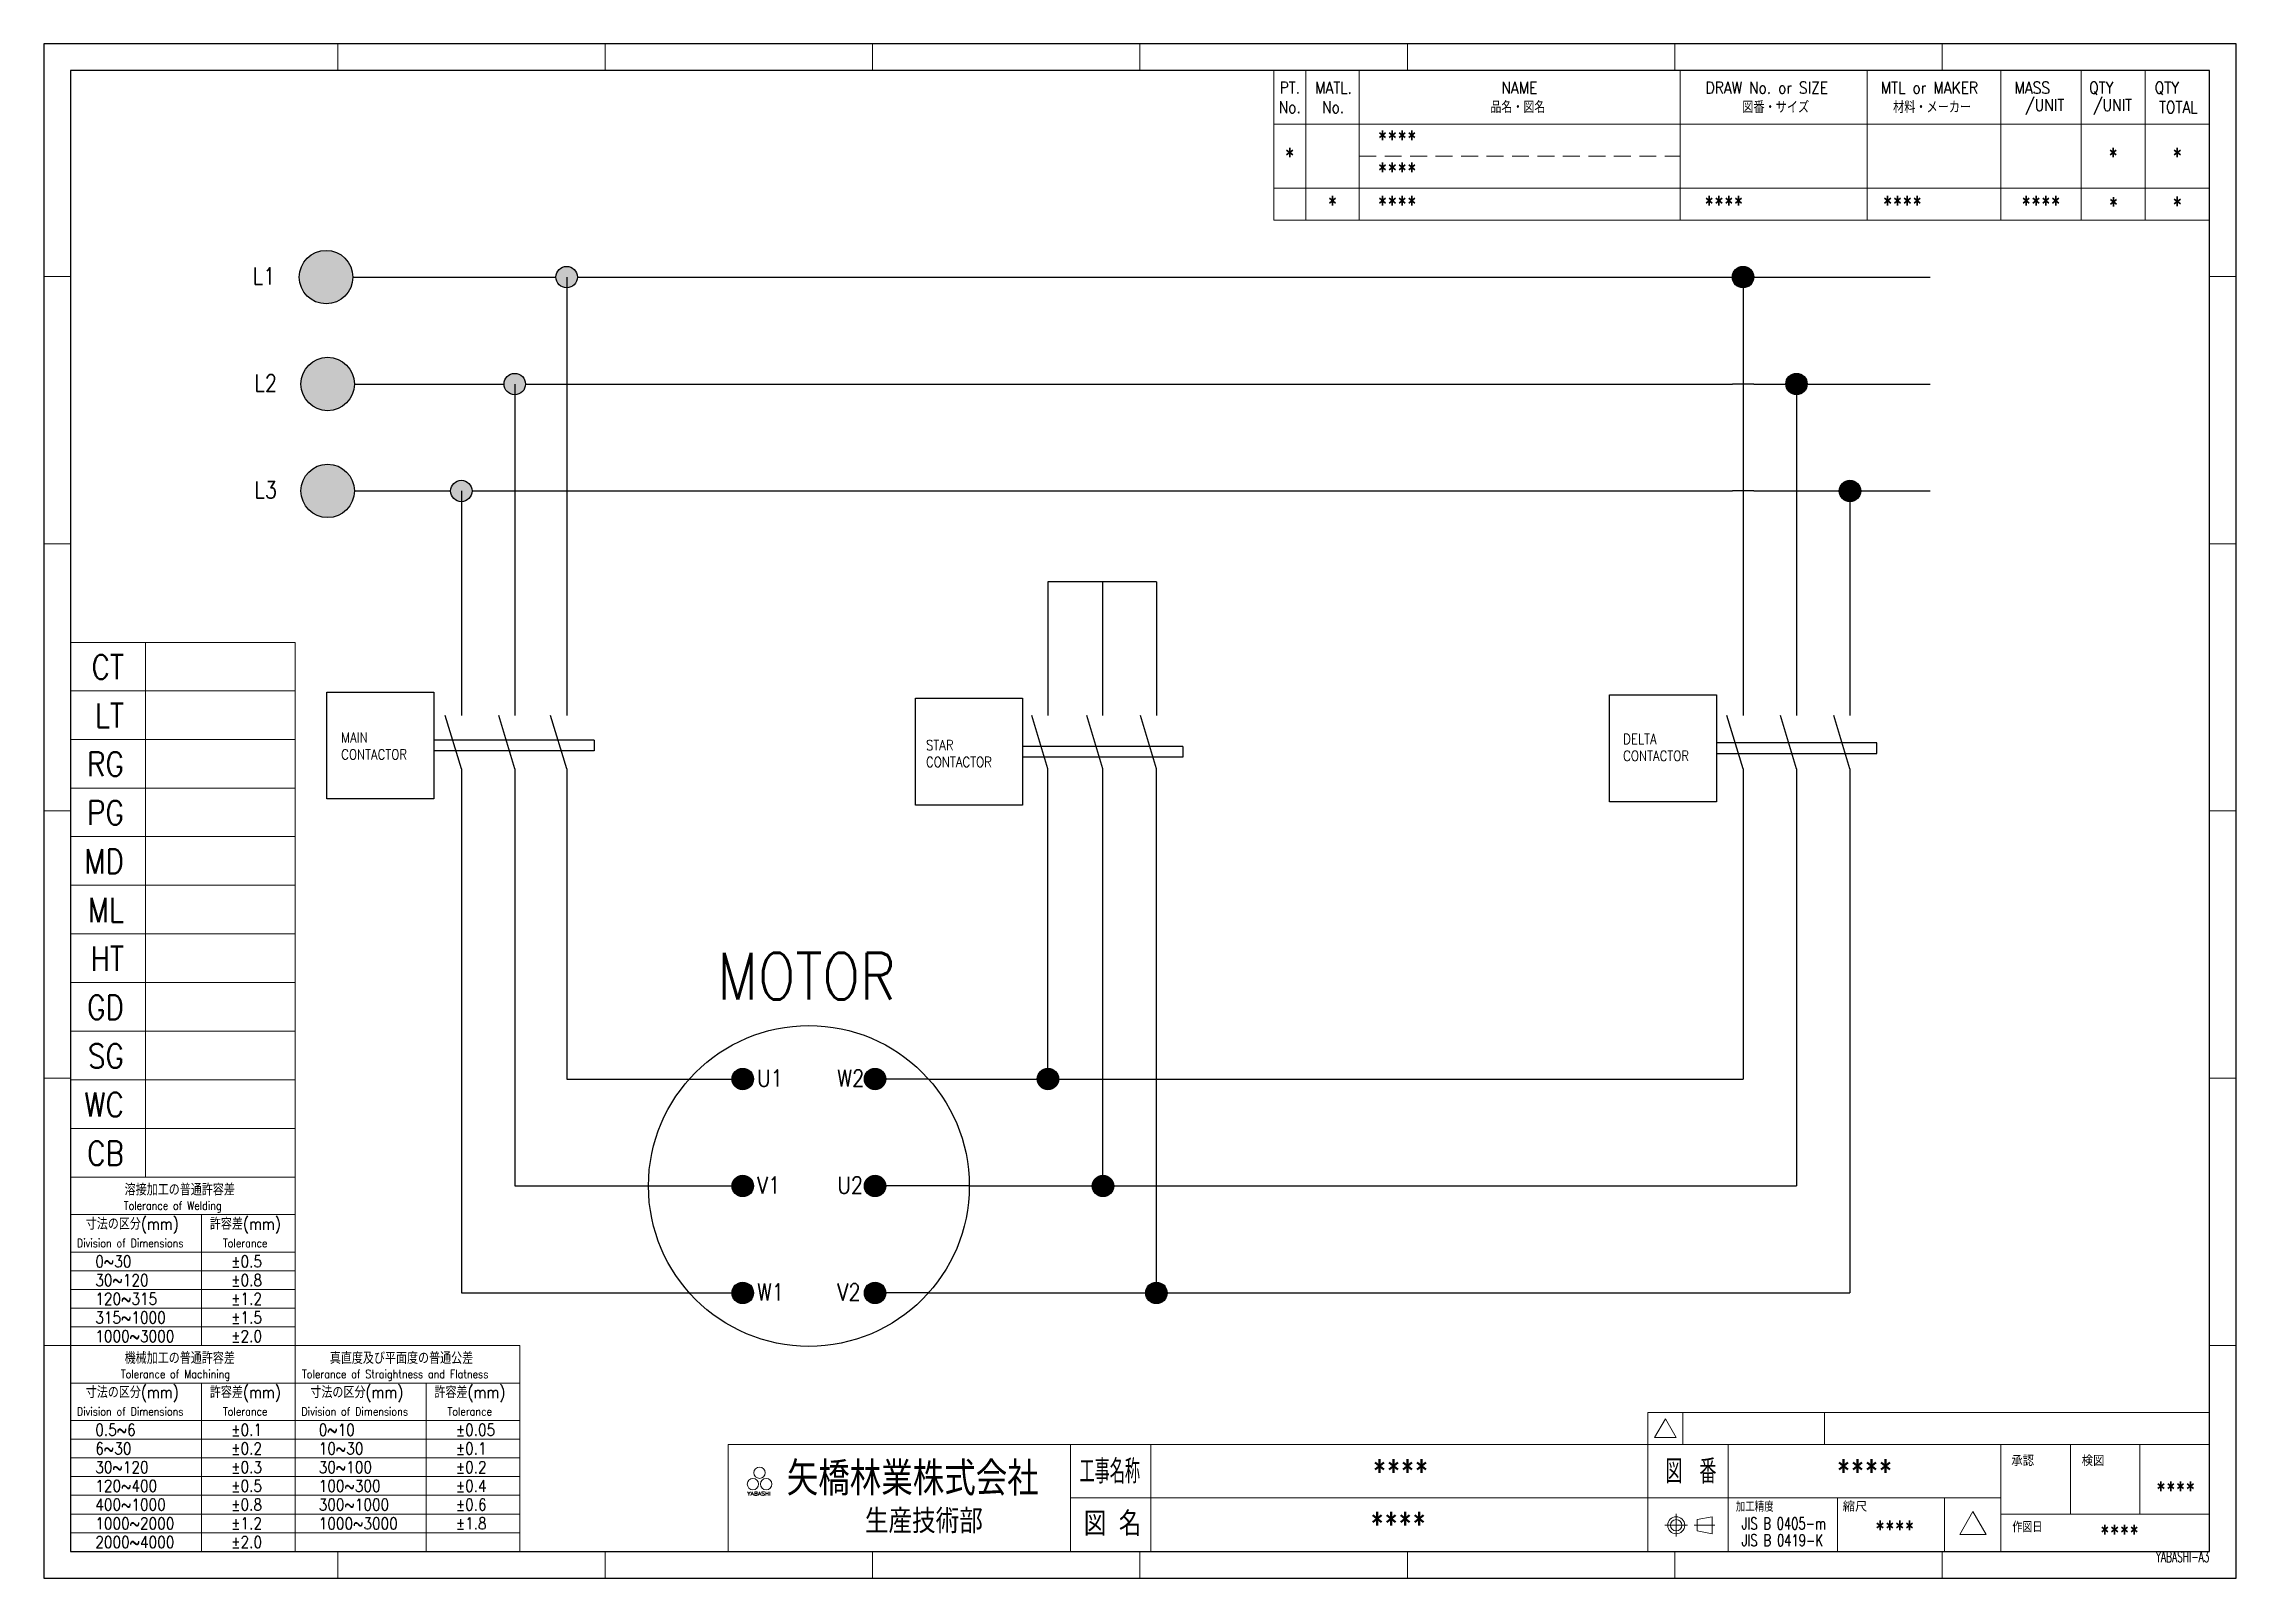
# Paper-space layout 'レイアウト' of a CAD drawing. Header units: millimetres. Extents: x 0 to 410, y 0 to 287.
# The model-space entities are those that its viewports show. They can reach past a viewport. Long polylines and large blocks are cut down to what shows.
import ezdxf
from ezdxf.enums import TextEntityAlignment as Align

# ---------------------------------------------------------------- set-up
doc = ezdxf.new("R2010")
doc.units = ezdxf.units.MM
doc.header["$LTSCALE"] = 0.5
doc.linetypes.add('AM_ISO08W050', pattern=[18, 12, -1.5, 3, -1.5])
doc.linetypes.add('HIDDEN', pattern=[9.525, 6.35, -3.175])
for name, color, linetype, lineweight in [('Border', 4, 'Continuous', 20), ('CLine', 4, 'AM_ISO08W050', 9), ('List', 1, 'Continuous', 20), ('Text', 2, 'Continuous', 20)]:
    doc.layers.add(name, color=color, linetype=linetype, lineweight=lineweight)
doc.layers.add('VLine', color=5, linetype='Continuous', plot=False)
doc.styles.add('TEXT', font='romans.shx', dxfattribs={"width": 0.85, "bigfont": 'extfont2.shx'})

# ---------------------------------------------------------------- blocks, each defined once
blk = doc.blocks.new('0 枠\u3000BORDER (A3)')
at = {"layer": 'Border'}
for p, q in [((55, 282), (55, 287)), ((105, 282), (105, 287)), ((155, 282), (155, 287)), ((205, 282), (205, 287)), ((255, 282), (255, 287)), ((305, 282), (305, 287)), ((355, 282), (355, 287)), ((0, 243.5), (5, 243.5)), ((405, 243.5), (410, 243.5)), ((0, 193.5), (5, 193.5)), ((405, 193.5), (410, 193.5)), ((0, 143.5), (5, 143.5)), ((405, 143.5), (410, 143.5)), ((0, 93.5), (5, 93.5)), ((405, 93.5), (410, 93.5)), ((0, 43.5), (5, 43.5)), ((405, 43.5), (410, 43.5)), ((55, 0), (55, 5)), ((105, 0), (105, 5)), ((155, 0), (155, 5)), ((205, 0), (205, 5)), ((255, 0), (255, 5)), ((305, 0), (305, 5)), ((355, 0), (355, 5))]:
    blk.add_line(p, q, dxfattribs=at)
blk.add_lwpolyline([(5, 5), (405, 5), (405, 282), (5, 282)], close=True, dxfattribs=at)
at = {"layer": 'VLine'}
blk.add_lwpolyline([(0, 0), (410, 0), (410, 287), (0, 287)], close=True, dxfattribs=at)
at = {"layer": 'Border', "style": 'TEXT', "width": 0.564516}
blk.add_text('YABASHI-A3', height=2, dxfattribs=at).set_placement((395, 3), (405, 3), align=Align.FIT)
blk = doc.blocks.new('0 機械加工の許容差の表')
at = {"layer": 'Text'}
for points in [[(0, 38.5), (0, 31.5), (42, 31.5), (42, 38.5)], [(0, 31.5), (0, 24.5), (24.5, 24.5), (24.5, 31.5)], [(24.5, 31.5), (24.5, 24.5), (42, 24.5), (42, 31.5)], [(0, 24.5), (0, 21), (24.5, 21), (24.5, 24.5)], [(0, 21), (0, 17.5), (24.5, 17.5), (24.5, 21)], [(24.5, 24.5), (24.5, 21), (42, 21), (42, 24.5)], [(24.5, 21), (24.5, 17.5), (42, 17.5), (42, 21)], [(0, 17.5), (0, 14), (24.5, 14), (24.5, 17.5)], [(24.5, 17.5), (24.5, 14), (42, 14), (42, 17.5)], [(0, 14), (0, 10.5), (24.5, 10.5), (24.5, 14)], [(24.5, 14), (24.5, 10.5), (42, 10.5), (42, 14)], [(0, 10.5), (0, 7), (24.5, 7), (24.5, 10.5)], [(24.5, 10.5), (24.5, 7), (42, 7), (42, 10.5)], [(0, 7), (0, 3.5), (24.5, 3.5), (24.5, 7)], [(24.5, 7), (24.5, 3.5), (42, 3.5), (42, 7)], [(0, 3.5), (0, 0), (24.5, 0), (24.5, 3.5)], [(24.5, 3.5), (24.5, 0), (42, 0), (42, 3.5)]]:
    blk.add_lwpolyline(points, close=True, dxfattribs=at)
at = {"layer": 'Text', "attachment_point": 1, "style": 'TEXT'}
for s, width, insert, char_height in [('機械加工の普通許容差', 31.8935, (10.11, 37.28), 2.205), ('Tolerance of Machining', 32.5925, (9.41, 33.95), 1.54), ('寸法の区分(mm)', 34.4332, (2.84, 30.88), 2.205), ('許容差(mm)', 15.9454, (26.05, 30.88), 2.205), ('Division of Dimensions', 40.8212, (1.18, 26.95), 1.54), ('Tolerance', 13.5034, (28.5, 26.95), 1.54), ('0.5~6', 14.9232, (4.63, 23.85), 2.205), ('±0.1', 10.3116, (30.02, 23.85), 2.205), ('30~120', 14.9232, (4.63, 16.85), 2.205), ('6~30', 14.9232, (4.63, 20.35), 2.205), ('±0.2', 10.3116, (30.02, 20.35), 2.205), ('±0.3', 10.3116, (30.02, 16.85), 2.205), ('120~400', 14.9232, (4.63, 13.35), 2.205), ('±0.5', 10.3116, (30.02, 13.35), 2.205), ('400~1000', 14.9232, (4.63, 9.85), 2.205), ('±0.8', 10.3116, (30.02, 9.85), 2.205), ('1000~2000', 14.9232, (4.63, 6.35), 2.205), ('±1.2', 10.3116, (30.02, 6.35), 2.205), ('2000~4000', 14.9232, (4.63, 2.85), 2.205), ('±2.0', 10.3116, (30.02, 2.85), 2.205)]:
    blk.add_mtext_dynamic_manual_height_columns(s, width=width, gutter_width=15.75, heights=[0], dxfattribs=dict(at, insert=insert, char_height=char_height))
blk = doc.blocks.new('0 LIST (TITLE)')
at = {"layer": 'List'}
for p, q in [((-175, 0), (-175, -10)), ((-175, 0), (0, 0)), ((-169, 0), (-169, -10)), ((-159, 0), (-159, -10)), ((-99, 0), (-99, -10)), ((-64, 0), (-64, -10)), ((-39, 0), (-39, -10)), ((-24, 0), (-24, -10)), ((-12, 0), (-12, -10)), ((0, 0), (0, -10)), ((-175, -10), (0, -10))]:
    blk.add_line(p, q, dxfattribs=at)
at = {"layer": 'Text', "char_height": 2.23, "attachment_point": 1, "style": 'TEXT'}
for s, width, insert in [('PT.', 19.5752, (-173.89, -2.09)), ('MATL.', 19.5752, (-167.27, -2.09)), ('NAME', 19.5752, (-132.43, -2.09)), ('DRAW No. or SIZE', 35.9524, (-94.23, -2.09)), ('MTL or MAKER', 24.1986, (-61.47, -2.09)), ('MASS', 24.1986, (-36.47, -2.09)), ('QTY', 12.7341, (-22.5, -2.09)), ('QTY', 12.7341, (-10.24, -2.09))]:
    blk.add_mtext_dynamic_manual_height_columns(s, width=width, gutter_width=15.75, heights=[0], dxfattribs=dict(at, insert=insert))
at = {"layer": 'Text', "attachment_point": 1, "style": 'TEXT'}
for s, insert, char_height, width in [('No.', (-174.06, -5.73), 2.23, 4.0753), ('No.', (-165.95, -5.73), 2.23, 4.0753), ('品名・図名', (-134.47, -5.73), 2.2, 25.8883), ('図番・サイズ', (-87.36, -5.73), 2.23, 25.8883), ('材料・メーカー', (-59.15, -5.73), 2.23, 25.8883), ('/UNIT', (-34.47, -5.33), 2.23, 25.8883), ('/UNIT', (-21.77, -5.33), 2.23, 10.7292), ('TOTAL', (-9.43, -5.73), 2.23, 12.7292)]:
    blk.add_mtext(s, dxfattribs=dict(at, insert=insert, char_height=char_height, width=width))
blk = doc.blocks.new('0 LIST (PT.No)')
at = {"layer": 'List'}
for p, q in [((0, 0), (0, -12)), ((0, 0), (175, 0)), ((6, 0), (6, -12)), ((16, 0), (16, -12)), ((76, 0), (76, -12)), ((111, 0), (111, -12)), ((136, 0), (136, -12)), ((151, 0), (151, -12)), ((163, 0), (163, -12)), ((175, 0), (175, -12)), ((0, -12), (175, -12))]:
    blk.add_line(p, q, dxfattribs=at)
at = {"layer": 'List', "linetype": 'HIDDEN'}
blk.add_line((16, -6), (76, -6), dxfattribs=at)
at = {"layer": 'Text', "style": 'TEXT', "width": 0.85}
for tag, p in [('NAME(JAPANESE)', (19.43, -4.35)), ('NAME(ENGLISH)', (19.43, -10.35)), ('SIZE', (79.07, -7.58)), ('MATERIAL', (113.91, -7.58))]:
    blk.add_attdef(tag, p, '', height=3.15, dxfattribs=at)
for tag, p in [('Q/U', (157, -6)), ('PT.NO', (3, -6)), ('MASS', (143.5, -6)), ('QT', (169, -6))]:
    blk.add_attdef(tag, text='', height=3.15, dxfattribs=at).set_placement(p, align=Align.MIDDLE)
blk = doc.blocks.new('0 LIST (MATL.No)')
at = {"layer": 'List'}
for p, q in [((0, 0), (0, -6)), ((0, 0), (175, 0)), ((6, 0), (6, -6)), ((16, 0), (16, -6)), ((76, 0), (76, -6)), ((111, 0), (111, -6)), ((136, 0), (136, -6)), ((151, 0), (151, -6)), ((163, 0), (163, -6)), ((175, 0), (175, -6)), ((0, -6), (175, -6))]:
    blk.add_line(p, q, dxfattribs=at)
at = {"layer": 'Text', "style": 'TEXT', "width": 0.85}
for tag, p in [('PT.MATL', (11, -3)), ('MASS', (143.5, -3)), ('Q/U', (157.06, -3.23)), ('QT', (169, -3.15))]:
    blk.add_attdef(tag, text='', height=3.15, dxfattribs=at).set_placement(p, align=Align.MIDDLE)
for tag, p in [('NAME', (19.43, -4.58)), ('SIZE', (80.52, -4.58)), ('MATERIAL', (113.91, -4.58))]:
    blk.add_attdef(tag, p, '', height=3.15, dxfattribs=at)
blk = doc.blocks.new('0 加工工程')
at = {"layer": 'Text'}
for p, q in [((0, 100), (42, 100)), ((0, 100), (0, 0)), ((14, 100), (14, 0)), ((42, 100), (42, 0)), ((0, 91), (42, 91)), ((0, 81.9), (42, 81.9)), ((0, 72.8), (42, 72.8)), ((0, 63.7), (42, 63.7)), ((0, 54.6), (42, 54.6)), ((0, 45.5), (42, 45.5)), ((0, 36.4), (42, 36.4)), ((0, 27.3), (42, 27.3)), ((0, 18.2), (42, 18.2)), ((0, 9.1), (42, 9.1)), ((0, 0), (42, 0))]:
    blk.add_line(p, q, dxfattribs=at)
at = {"layer": 'Text', "char_height": 4.5, "attachment_point": 3, "style": 'TEXT'}
for s, heights, insert in [('CT', [4.5], (9.98, 97.68)), ('LT', [0], (9.98, 88.63)), ('RG', [0], (9.98, 79.53)), ('PG', [0], (9.98, 70.43)), ('MD', [0], (9.98, 61.33)), ('ML', [0], (9.98, 52.23)), ('HT', [0], (9.98, 43.13)), ('GD', [0], (9.98, 34.03)), ('SG', [0], (9.98, 24.93)), ('WC', [0], (9.98, 15.83)), ('CB', [0], (9.98, 6.73))]:
    blk.add_mtext_dynamic_manual_height_columns(s, width=9.9798, gutter_width=15.75, heights=heights, dxfattribs=dict(at, insert=insert))
blk = doc.blocks.new('0 LIST (図面変更)')
at = {"layer": 'Border'}
for p, q in [((-105, 6), (-105, 0)), ((-105, 6), (0, 6)), ((-98.5, 0), (-98.5, 6)), ((-72, 6), (-72, 0)), ((0, 6), (0, 0)), ((-105, 0), (0, 0))]:
    blk.add_line(p, q, dxfattribs=at)
at = {"layer": 'Text'}
for p, q in [((-103.75, 1.34), (-101.75, 4.81)), ((-99.75, 1.34), (-101.75, 4.81)), ((-103.75, 1.34), (-99.75, 1.34))]:
    blk.add_line(p, q, dxfattribs=at)
at = {"layer": 'Text', "style": 'TEXT', "width": 0.85}
for tag, p in [('DATE', (-96.5, 3)), ('NOTE', (-70, 3))]:
    blk.add_attdef(tag, text='', height=3.15, dxfattribs=at).set_placement(p, align=Align.MIDDLE_LEFT)
blk.add_attdef('NAME', text='', height=3.15, dxfattribs=at).set_placement((-2, 3), align=Align.MIDDLE_RIGHT)
blk.add_attdef('No.', text='', height=2.2, dxfattribs=at).set_placement((-101.75, 2.71), align=Align.MIDDLE)
blk = doc.blocks.new('0 溶接加工の許容差の表')
at = {"layer": 'Text'}
for points in [[(0, 31.5), (0, 24.5), (42, 24.5), (42, 31.5)], [(0, 24.5), (0, 17.5), (24.5, 17.5), (24.5, 24.5)], [(24.5, 24.5), (24.5, 17.5), (42, 17.5), (42, 24.5)], [(0, 17.5), (0, 14), (24.5, 14), (24.5, 17.5)], [(24.5, 17.5), (24.5, 14), (42, 14), (42, 17.5)], [(0, 14), (0, 10.5), (24.5, 10.5), (24.5, 14)], [(24.5, 14), (24.5, 10.5), (42, 10.5), (42, 14)], [(0, 10.5), (0, 7), (24.5, 7), (24.5, 10.5)], [(24.5, 10.5), (24.5, 7), (42, 7), (42, 10.5)], [(0, 7), (0, 3.5), (24.5, 3.5), (24.5, 7)], [(24.5, 7), (24.5, 3.5), (42, 3.5), (42, 7)], [(0, 3.5), (0, 0), (24.5, 0), (24.5, 3.5)], [(24.5, 3.5), (24.5, 0), (42, 0), (42, 3.5)]]:
    blk.add_lwpolyline(points, close=True, dxfattribs=at)
at = {"layer": 'Text', "attachment_point": 1, "style": 'TEXT'}
for s, width, insert, char_height in [('溶接加工の普通許容差', 31.8935, (10.11, 30.28), 2.205), ('Tolerance of Welding ', 32.0425, (9.96, 26.95), 1.54), ('寸法の区分(mm)', 21.6636, (2.84, 23.88), 2.205), ('許容差(mm)', 15.9454, (26.05, 23.88), 2.205), ('Division of Dimensions', 23.3212, (1.18, 19.95), 1.54), ('0~30', 14.9232, (4.63, 16.85), 2.205), ('Tolerance', 13.5034, (28.5, 19.95), 1.54), ('±0.5', 11.981, (30.02, 16.85), 2.205), ('30~120', 14.9232, (4.63, 13.35), 2.205), ('±0.8', 11.981, (30.02, 13.35), 2.205), ('120~315', 14.9232, (4.63, 9.85), 2.205), ('±1.2', 11.981, (30.02, 9.85), 2.205), ('315~1000', 14.9232, (4.63, 6.35), 2.205), ('±1.5', 11.981, (30.02, 6.35), 2.205), ('1000~3000', 14.9232, (4.63, 2.85), 2.205), ('±2.0', 11.981, (30.02, 2.85), 2.205)]:
    blk.add_mtext_dynamic_manual_height_columns(s, width=width, gutter_width=15.75, heights=[0], dxfattribs=dict(at, insert=insert, char_height=char_height))
blk = doc.blocks.new('0 真直度及び平面度の普通公差の表')
at = {"layer": 'Text'}
for points in [[(0, 38.5), (0, 31.5), (42, 31.5), (42, 38.5)], [(0, 31.5), (0, 24.5), (24.5, 24.5), (24.5, 31.5)], [(24.5, 31.5), (24.5, 24.5), (42, 24.5), (42, 31.5)], [(0, 24.5), (0, 21), (24.5, 21), (24.5, 24.5)], [(0, 21), (0, 17.5), (24.5, 17.5), (24.5, 21)], [(24.5, 24.5), (24.5, 21), (42, 21), (42, 24.5)], [(24.5, 21), (24.5, 17.5), (42, 17.5), (42, 21)], [(0, 17.5), (0, 14), (24.5, 14), (24.5, 17.5)], [(24.5, 17.5), (24.5, 14), (42, 14), (42, 17.5)], [(0, 14), (0, 10.5), (24.5, 10.5), (24.5, 14)], [(24.5, 14), (24.5, 10.5), (42, 10.5), (42, 14)], [(0, 10.5), (0, 7), (24.5, 7), (24.5, 10.5)], [(24.5, 10.5), (24.5, 7), (42, 7), (42, 10.5)], [(0, 7), (0, 3.5), (24.5, 3.5), (24.5, 7)], [(24.5, 7), (24.5, 3.5), (42, 3.5), (42, 7)], [(0, 3.5), (0, 0), (24.5, 0), (24.5, 3.5)], [(24.5, 3.5), (24.5, 0), (42, 0), (42, 3.5)]]:
    blk.add_lwpolyline(points, close=True, dxfattribs=at)
at = {"layer": 'Text', "attachment_point": 1, "style": 'TEXT'}
for s, width, insert, char_height in [('真直度及び平面度の普通公差', 35.5096, (6.49, 37.28), 2.205), ('Tolerance of Straightness and Flatness', 40.7175, (1.28, 33.95), 1.54), ('寸法の区分(mm)', 34.4332, (2.84, 30.88), 2.205), ('許容差(mm)', 15.9454, (26.05, 30.88), 2.205), ('Division of Dimensions', 40.8212, (1.18, 26.95), 1.54), ('Tolerance', 13.5034, (28.5, 26.95), 1.54), ('0~10', 14.9232, (4.41, 23.85), 2.205), ('±0.05', 10.3116, (30.02, 23.85), 2.205), ('30~100', 14.9232, (4.41, 16.85), 2.205), ('10~30', 14.9232, (4.41, 20.35), 2.205), ('±0.1', 10.3116, (30.02, 20.35), 2.205), ('±0.2', 10.3116, (30.02, 16.85), 2.205), ('100~300', 14.9232, (4.41, 13.35), 2.205), ('±0.4', 10.3116, (30.02, 13.35), 2.205), ('300~1000', 14.9232, (4.41, 9.85), 2.205), ('±0.6', 10.3116, (30.02, 9.85), 2.205), ('1000~3000', 14.9232, (4.41, 6.35), 2.205), ('±1.8', 10.3116, (30.02, 6.35), 2.205)]:
    blk.add_mtext_dynamic_manual_height_columns(s, width=width, gutter_width=15.75, heights=[0], dxfattribs=dict(at, insert=insert, char_height=char_height))
blk = doc.blocks.new('0 表題欄')
at = {"layer": 'Border'}
for p, q in [((-212.98, 0), (-212.98, 20)), ((-197.98, 0), (-197.98, 20)), ((-105, 20), (-105, 0)), ((-90, 20), (-90, 0)), ((-39, 0), (-39, 20)), ((-39, 20), (-39, 0)), ((-26, 7), (-26, 20)), ((-13, 7), (-13, 20)), ((-39, 10), (-212.98, 10)), ((-69.57, 10), (-69.57, 0)), ((-49.57, 10), (-49.57, 0)), ((-39, 10), (-39, 0)), ((-39, 7), (0, 7))]:
    blk.add_line(p, q, dxfattribs=at)
blk.add_lwpolyline([(-277, 20), (0, 20), (0, 0), (-277, 0)], close=True, dxfattribs=at)
at = {"layer": 'CLine'}
for p, q in [((-101.84, 4.89), (-97.6, 4.89)), ((-99.72, 7.02), (-99.72, 2.77)), ((-92.49, 4.89), (-96.34, 4.89))]:
    blk.add_line(p, q, dxfattribs=at)
at = {"layer": 'Text', "color": 7}
for p, q in [((-95.81, 5.95), (-93.02, 6.49)), ((-95.81, 5.95), (-95.81, 3.83)), ((-93.02, 6.49), (-93.02, 3.3)), ((-46.7, 3.19), (-44.22, 7.48)), ((-41.75, 3.19), (-44.22, 7.48)), ((-95.81, 3.83), (-93.02, 3.3)), ((-41.75, 3.19), (-46.7, 3.19))]:
    blk.add_line(p, q, dxfattribs=at)
at = {"layer": 'Text', "color": 3}
for centre in [(-272.38, 12.59), (-271.15, 14.73), (-269.91, 12.59)]:
    blk.add_circle(centre, 1.06, dxfattribs=at)
at = {"layer": 'Text', "color": 7}
for radius in [1.59, 1.06]:
    blk.add_circle((-99.72, 4.89), radius, dxfattribs=at)
at = {"layer": 'Text', "color": 7, "style": 'TEXT'}
for s, height, width, p, p2 in [('工事名称', 4.5, 0.554641, (-211.31, 12.71), (-199.99, 12.71)), ('図\u3000番', 4.5, 0.63645, (-101.74, 12.71), (-92.19, 12.71)), ('承認', 2, 0.994453, (-37.04, 15.97), (-32.8, 15.97)), ('検図', 2, 1.026532, (-23.88, 15.97), (-19.64, 15.97)), ('加工精度', 1.768, 0.882353, (-88.57, 7.45), (-81.49, 7.45)), ('縮尺', 1.768, 1.214435, (-68.57, 7.45), (-63.99, 7.45))]:
    blk.add_text(s, height=height, dxfattribs=dict(at, width=width)).set_placement(p, p2, align=Align.FIT)
at = {"layer": 'Text', "color": 3, "style": 'TEXT'}
for s, height, width, p, p2 in [('YABASHI', 0.707, 1.066661, (-273.44, 10.47), (-269.1, 10.47)), ('生産技術部', 4.5, 0.855316, (-251.45, 3.41), (-229.39, 3.41))]:
    blk.add_text(s, height=height, dxfattribs=dict(at, width=width)).set_placement(p, p2, align=Align.FIT)
at = {"layer": 'Text', "style": 'TEXT'}
for s, width, p, p2 in [('JIS B 0405-m', 0.629193, (-87.48, 4.13), (-71.72, 4.13)), ('JIS B 0419-K', 0.629385, (-87.48, 0.98), (-72.25, 0.98))]:
    blk.add_text(s, height=2.2, dxfattribs=dict(at, width=width)).set_placement(p, p2, align=Align.FIT)
at = {"layer": 'Text', "color": 3, "insert": (-266.06, 16.76), "char_height": 6.3, "width": 56.0169, "attachment_point": 1, "style": 'TEXT'}
blk.add_mtext('矢橋林業株式会社', dxfattribs=at)
at = {"layer": 'Text', "color": 7, "insert": (-210.5, 7.42), "char_height": 4.5, "width": 19.8051, "attachment_point": 1, "style": 'TEXT'}
blk.add_mtext('図{\\H0.55556x;\u3000}名', dxfattribs=at)
at = {"layer": 'Text', "color": 7, "insert": (-36.86, 5.58), "char_height": 2, "attachment_point": 1, "style": 'TEXT'}
blk.add_mtext_dynamic_manual_height_columns('作図日', width=29.0825, gutter_width=25, heights=[0], dxfattribs=at)
at = {"layer": 'Text', "style": 'TEXT', "width": 0.85}
for tag, height, p in [('CUSTOMER_NAME', 4.5, (-151.27, 15)), ('DRAWING_NO.', 4.5, (-64.5, 15)), ('APPROVED_NAME', 3.15, (-32.31, 11.52)), ('CHECKED_NAME', 3.15, (-19.31, 11.52)), ('DRAW_NAME', 3.15, (-6.31, 11.52)), ('DRAWING_TITLE', 4.5, (-151.73, 5.17)), ('SCALE', 3.15, (-58.84, 4.19)), ('△NUMBER', 2.5, (-44.22, 4.9)), ('DATE', 3.15, (-16.81, 3.42))]:
    blk.add_attdef(tag, text='', height=height, dxfattribs=at).set_placement(p, align=Align.MIDDLE)
blk = doc.blocks.new('図枠（印刷不可）')
at = {"layer": 'VLine', "color": 1}
for p, q in [((55, 282), (55, 287)), ((105, 282), (105, 287)), ((155, 282), (155, 287)), ((205, 282), (205, 287)), ((255, 282), (255, 287)), ((305, 282), (305, 287)), ((355, 282), (355, 287)), ((0, 243.5), (5, 243.5)), ((405, 243.5), (410, 243.5)), ((0, 193.5), (5, 193.5)), ((405, 193.5), (410, 193.5)), ((0, 143.5), (5, 143.5)), ((405, 143.5), (410, 143.5)), ((0, 93.5), (5, 93.5)), ((405, 93.5), (410, 93.5)), ((0, 43.5), (5, 43.5)), ((405, 43.5), (410, 43.5)), ((55, 0), (55, 5)), ((105, 0), (105, 5)), ((155, 0), (155, 5)), ((205, 0), (205, 5)), ((255, 0), (255, 5)), ((305, 0), (305, 5)), ((355, 0), (355, 5))]:
    blk.add_line(p, q, dxfattribs=at)
blk.add_lwpolyline([(5, 5), (405, 5), (405, 282), (5, 282)], close=True, dxfattribs=at)
at = {"layer": 'VLine', "color": 1, "style": 'TEXT', "width": 0.564516}
blk.add_text('YABASHI-A3', height=2, dxfattribs=at).set_placement((395, 3), (405, 3), align=Align.FIT)

msp = doc.modelspace()

# ---------------------------------------------------------------- hatches: boundary and pattern name
h = msp.add_hatch(color=256)
h.dxf.hatch_style = 1
h.paths.add_polyline_path([(47.78, 243.36, 1), (57.78, 243.36, 1)])
h = msp.add_hatch(color=256)
h.dxf.hatch_style = 1
h.paths.add_polyline_path([(76.08, 203.36, 1), (80.08, 203.36, 1)])
h.paths.add_polyline_path([(90.08, 223.36, 1), (86.08, 223.36, 1)])
h.paths.add_polyline_path([(99.78, 243.36, 1), (95.78, 243.36, 1)])
h = msp.add_hatch(color=256)
h.dxf.hatch_style = 1
h.paths.add_polyline_path([(319.78, 243.36, 1), (315.78, 243.36, 1)])
h = msp.add_hatch(color=256)
h.dxf.hatch_style = 1
h.paths.add_polyline_path([(48.08, 223.37, 1), (58.08, 223.37, 1)])
h = msp.add_hatch(color=256)
h.dxf.hatch_style = 1
h.paths.add_polyline_path([(329.78, 223.36, 1), (325.78, 223.36, 1)])
h = msp.add_hatch(color=256)
h.dxf.hatch_style = 1
h.paths.add_polyline_path([(58.08, 203.37, 1), (48.08, 203.37, 1)])
h = msp.add_hatch(color=256)
h.dxf.hatch_style = 1
h.paths.add_polyline_path([(339.78, 203.36, 1), (335.78, 203.36, 1)])
h = msp.add_hatch(color=256)
h.dxf.hatch_style = 1
h.paths.add_polyline_path([(128.72, 93.36, 1), (132.72, 93.36, 1)])
h = msp.add_hatch(color=256)
h.dxf.hatch_style = 1
h.paths.add_polyline_path([(153.45, 93.36, 1), (157.45, 93.36, 1)])
h = msp.add_hatch(color=256)
h.dxf.hatch_style = 1
h.paths.add_polyline_path([(185.78, 93.36, 1), (189.78, 93.36, 1)])
h = msp.add_hatch(color=256)
h.dxf.hatch_style = 1
h.paths.add_polyline_path([(128.72, 73.36, 1), (132.72, 73.36, 1)])
h = msp.add_hatch(color=256)
h.dxf.hatch_style = 1
h.paths.add_polyline_path([(153.45, 73.36, 1), (157.45, 73.36, 1)])
h = msp.add_hatch(color=256)
h.dxf.hatch_style = 1
h.paths.add_polyline_path([(200.08, 73.36, 1), (196.08, 73.36, 1)])
h = msp.add_hatch(color=256)
h.dxf.hatch_style = 1
h.paths.add_polyline_path([(128.72, 53.36, 1), (132.72, 53.36, 1)])
h = msp.add_hatch(color=256)
h.dxf.hatch_style = 1
h.paths.add_polyline_path([(153.45, 53.36, 1), (157.45, 53.36, 1)])
h = msp.add_hatch(color=256)
h.dxf.hatch_style = 1
h.paths.add_polyline_path([(206.08, 53.36, 1), (210.08, 53.36, 1)])

# ---------------------------------------------------------------- linework, layer by layer
for p, q in [((57.78, 243.36), (95.78, 243.36)), ((97.78, 243.36), (97.78, 161.36)), ((99.78, 243.36), (315.78, 243.36)), ((319.78, 243.36), (352.78, 243.36)), ((317.78, 241.36), (317.78, 225.36)), ((58.08, 223.36), (86.08, 223.36)), ((88.08, 223.36), (88.08, 161.36)), ((90.08, 223.36), (315.78, 223.36)), ((319.78, 223.36), (315.78, 223.36)), ((317.78, 225.36), (317.78, 221.36)), ((319.78, 223.36), (352.78, 223.36)), ((327.78, 223.36), (327.78, 161.36)), ((317.78, 221.36), (317.78, 205.36)), ((317.78, 205.36), (317.78, 201.36)), ((58.08, 203.36), (76.08, 203.36)), ((78.08, 203.36), (78.08, 161.36)), ((80.08, 203.36), (315.78, 203.36)), ((319.78, 203.36), (315.78, 203.36)), ((317.78, 201.36), (317.78, 161.36)), ((319.78, 203.36), (352.78, 203.36)), ((337.78, 203.36), (337.78, 161.36)), ((208.08, 186.36), (187.78, 186.36)), ((187.78, 186.36), (187.78, 161.36)), ((198.08, 161.36), (198.08, 186.36)), ((208.08, 186.36), (208.08, 161.36)), ((78.08, 151.36), (75.08, 161.36)), ((88.08, 151.36), (85.08, 161.36)), ((97.78, 151.36), (94.78, 161.36)), ((187.78, 151.36), (184.78, 161.36)), ((198.08, 151.36), (195.08, 161.36)), ((208.08, 151.36), (205.08, 161.36)), ((317.78, 151.36), (314.78, 161.36)), ((327.78, 151.36), (324.78, 161.36)), ((337.78, 151.36), (334.78, 161.36)), ((102.95, 156.75), (72.95, 156.75)), ((102.95, 156.75), (102.95, 154.75)), ((102.95, 154.75), (72.95, 154.75)), ((213, 155.59), (183, 155.59)), ((213, 153.59), (183, 153.59)), ((213, 155.59), (213, 153.59)), ((78.08, 151.36), (78.08, 53.36)), ((88.08, 151.36), (88.08, 73.36)), ((97.78, 151.36), (97.78, 93.36)), ((187.78, 95.36), (187.78, 151.36)), ((198.08, 75.36), (198.08, 151.36)), ((208.08, 55.36), (208.08, 151.36)), ((317.78, 151.36), (317.78, 93.36)), ((327.78, 151.36), (327.78, 73.36)), ((337.78, 151.36), (337.78, 53.36)), ((97.78, 93.36), (120.72, 93.36)), ((120.72, 93.36), (128.72, 93.36)), ((165.45, 93.36), (157.45, 93.36)), ((165.45, 93.36), (185.78, 93.36)), ((189.78, 93.36), (317.78, 93.36)), ((88.08, 73.36), (113.08, 73.36)), ((88.08, 73.36), (113.08, 73.36)), ((113.08, 73.36), (128.72, 73.36)), ((173.08, 73.36), (157.45, 73.36)), ((173.08, 73.36), (196.08, 73.36)), ((200.08, 73.36), (327.78, 73.36)), ((78.08, 53.36), (120.72, 53.36)), ((120.72, 53.36), (128.72, 53.36)), ((165.45, 53.36), (157.45, 53.36)), ((165.45, 53.36), (206.08, 53.36)), ((210.08, 53.36), (337.78, 53.36))]:
    msp.add_line(p, q)
for points in [[(52.95, 165.75), (72.95, 165.75), (72.95, 145.75), (52.95, 145.75)], [(163, 164.59), (183, 164.59), (183, 144.59), (163, 144.59)], [(292.83, 165.24), (312.83, 165.24), (312.83, 145.24), (292.83, 145.24)]]:
    msp.add_lwpolyline(points, close=True)
msp.add_lwpolyline([(312.83, 154.24), (342.83, 154.24), (342.83, 156.24), (312.83, 156.24)])
for centre, radius in [((52.78, 243.36), 5), ((97.78, 243.36), 2), ((317.78, 243.36), 2), ((53.08, 223.37), 5), ((53.08, 223.37), 5), ((88.08, 223.36), 2), ((327.78, 223.36), 2), ((53.08, 203.37), 5), ((78.08, 203.36), 2), ((337.78, 203.36), 2), ((143.08, 73.36), 30), ((130.72, 93.36), 2), ((155.45, 93.36), 2), ((187.78, 93.36), 2), ((130.72, 73.36), 2), ((155.45, 73.36), 2), ((198.08, 73.36), 2), ((130.72, 53.36), 2), ((155.45, 53.36), 2), ((208.08, 53.36), 2)]:
    msp.add_circle(centre, radius)

# ---------------------------------------------------------------- block references
msp.add_blockref('図枠（印刷不可）', (0, 0))

# ---------------------------------------------------------------- texts
at = {"attachment_point": 1, "style": 'TEXT'}
for s, width, gutter_width, insert, char_height in [('L1', 39.3124, 15.75, (39.07, 245.14), 3.15), ('L2', 39.3124, 15.75, (39.38, 225.14), 3.15), ('L3', 39.3124, 15.75, (39.38, 205.14), 3.15), ('MAIN\\PCONTACTOR', 24.6649, 9.45, (55.61, 158.18), 1.89), ('STAR\\PCONTACTOR', 24.6649, 9.45, (164.98, 156.77), 1.89), ('DELTA\\PCONTACTOR', 24.6649, 9.45, (295.36, 157.91), 1.89), ('MOTOR', 101.6452, 43.57, (125.95, 116.96), 8.714), ('U1', 8.4055, 15.75, (133.4, 95.1), 3.15), ('W2', 8.4055, 15.75, (148.4, 95.1), 3.15), ('V1', 8.4055, 15.75, (133.4, 75.1), 3.15), ('U2', 8.4055, 15.75, (148.4, 75.1), 3.15), ('W1', 8.4055, 15.75, (133.4, 55.1), 3.15), ('V2', 8.4055, 15.75, (148.4, 55.1), 3.15)]:
    msp.add_mtext_dynamic_manual_height_columns(s, width=width, gutter_width=gutter_width, heights=[0], dxfattribs=dict(at, insert=insert, char_height=char_height))

psp = doc.layouts.new('レイアウト')

# ---------------------------------------------------------------- block references
psp.add_blockref('0 機械加工の許容差の表', (5.15, 5.17))
psp.add_blockref('0 表題欄', (405.15, 5.17)).add_auto_attribs({'CUSTOMER_NAME': '****', 'DRAWING_TITLE': '****', 'DRAWING_NO.': '****', 'DRAW_NAME': '****', 'SCALE': '****', 'DATE': '****'})
at = {"layer": 'Border'}
psp.add_blockref('0 枠\u3000BORDER (A3)', (0.15, 0.17), dxfattribs=at)
at = {"layer": 'Text'}
for name, p in [('0 LIST (TITLE)', (405.15, 282.17)), ('0 加工工程', (5.15, 75.17)), ('0 溶接加工の許容差の表', (5.15, 43.67)), ('0 真直度及び平面度の普通公差の表', (47.15, 5.17)), ('0 LIST (図面変更)', (405.15, 25.17))]:
    psp.add_blockref(name, p, dxfattribs=at)
for name, p, values in [('0 LIST (PT.No)', (230.15, 272.17), {'PT.NO': '*', 'NAME(JAPANESE)': '****', 'NAME(ENGLISH)': '****', 'Q/U': '*', 'QT': '*'}), ('0 LIST (MATL.No)', (230.15, 260.17), {'PT.MATL': '*', 'NAME': '****', 'SIZE': '****', 'MATERIAL': '****', 'MASS': '****', 'Q/U': '*', 'QT': '*'})]:
    psp.add_blockref(name, p, dxfattribs=at).add_auto_attribs(values)

# ---------------------------------------------------------------- viewports
at = {"layer": 'VLine'}
psp.add_viewport(center=(205.15, 143.67), size=(400, 277), view_center_point=(205, 143.5), view_height=277, dxfattribs=at)

doc.saveas('drawing.dxf')
